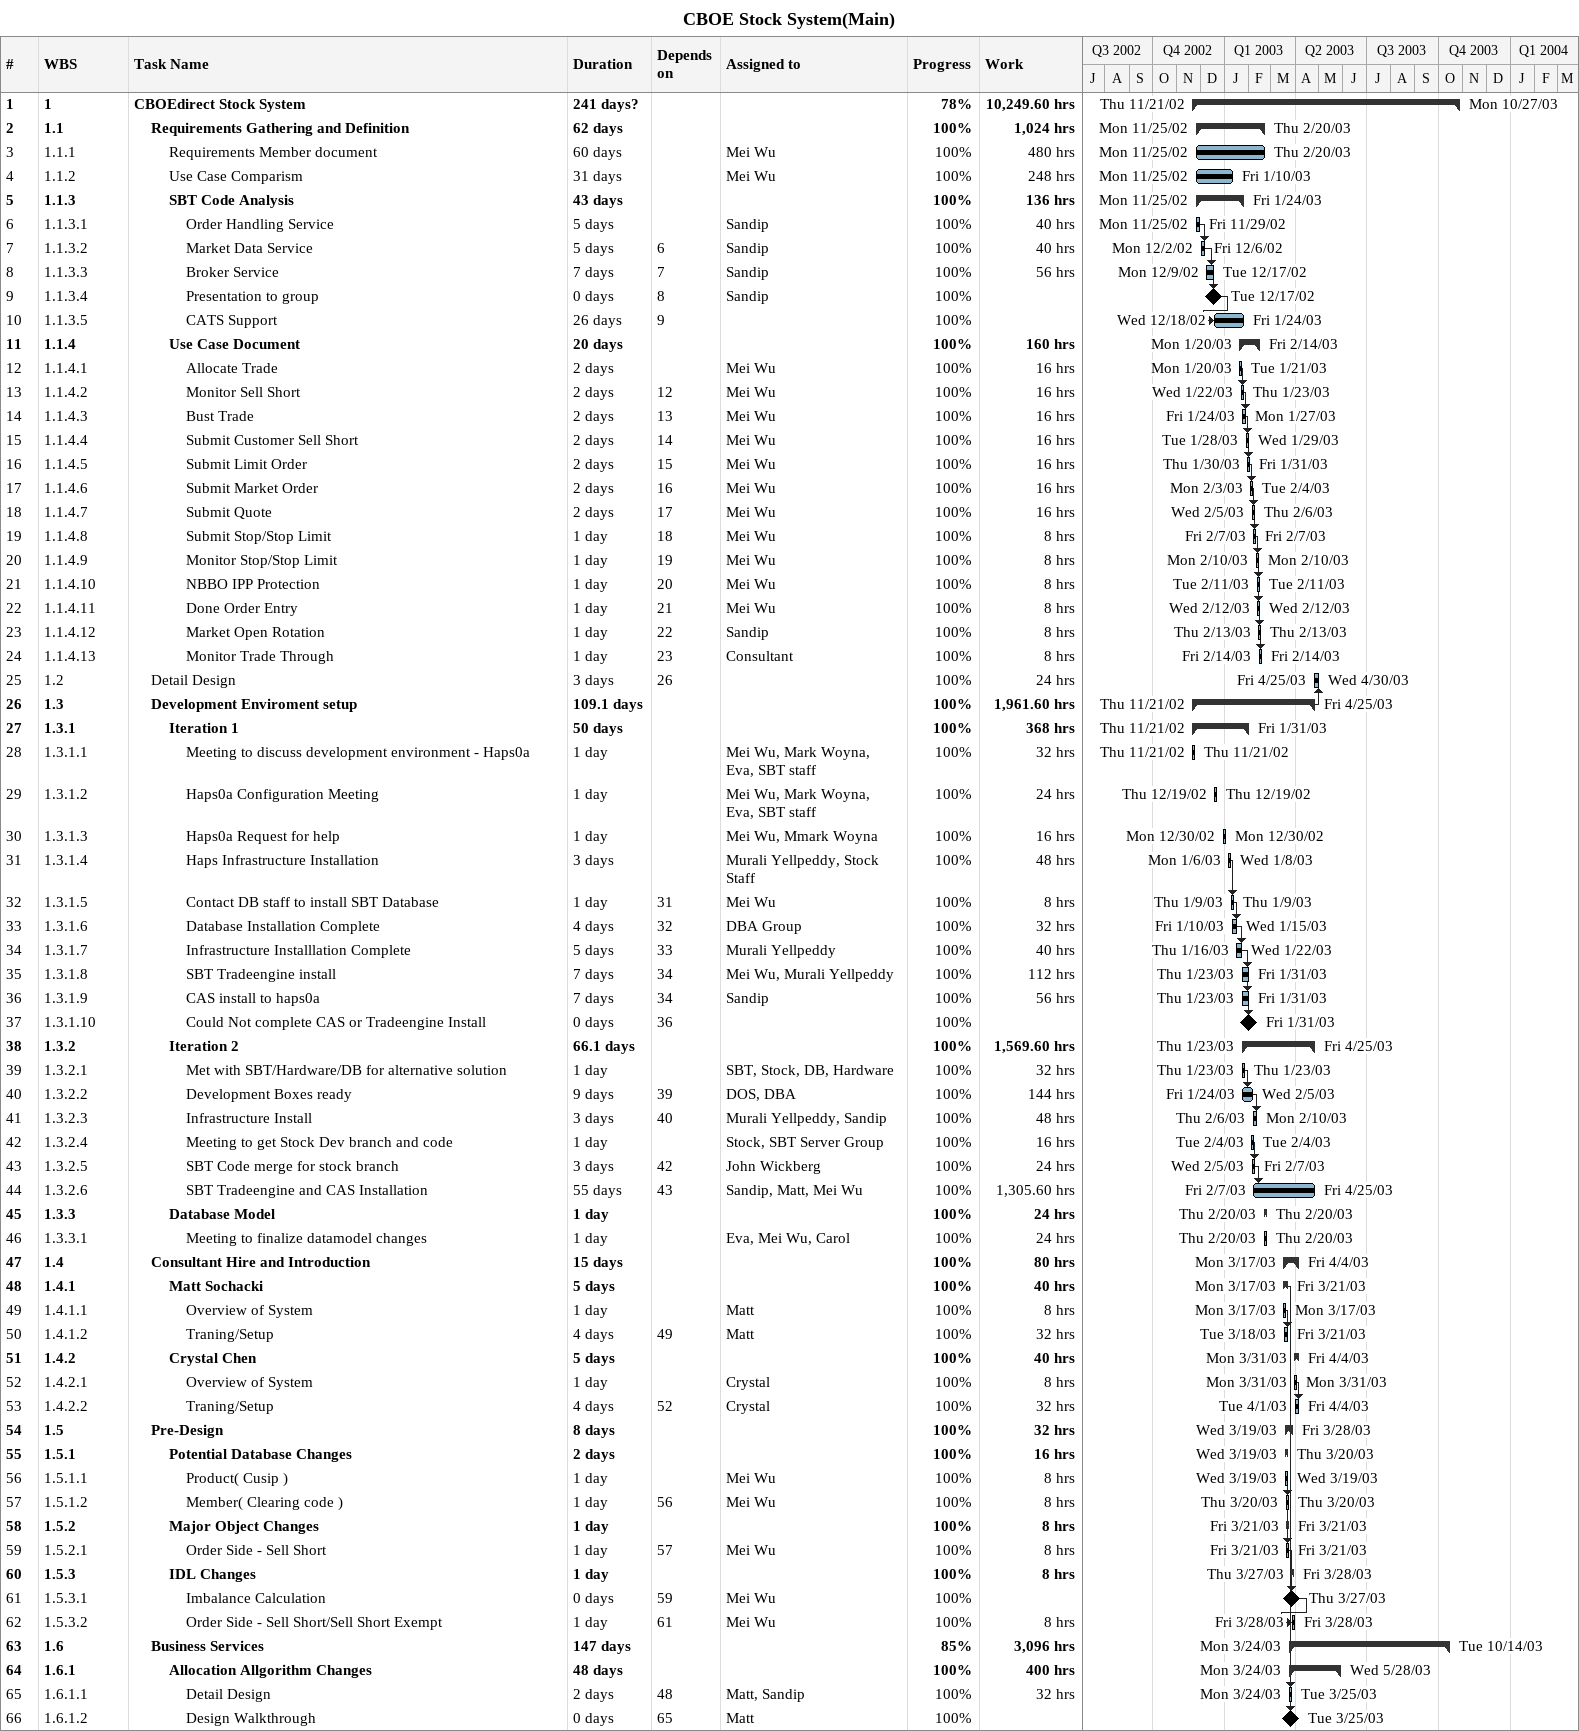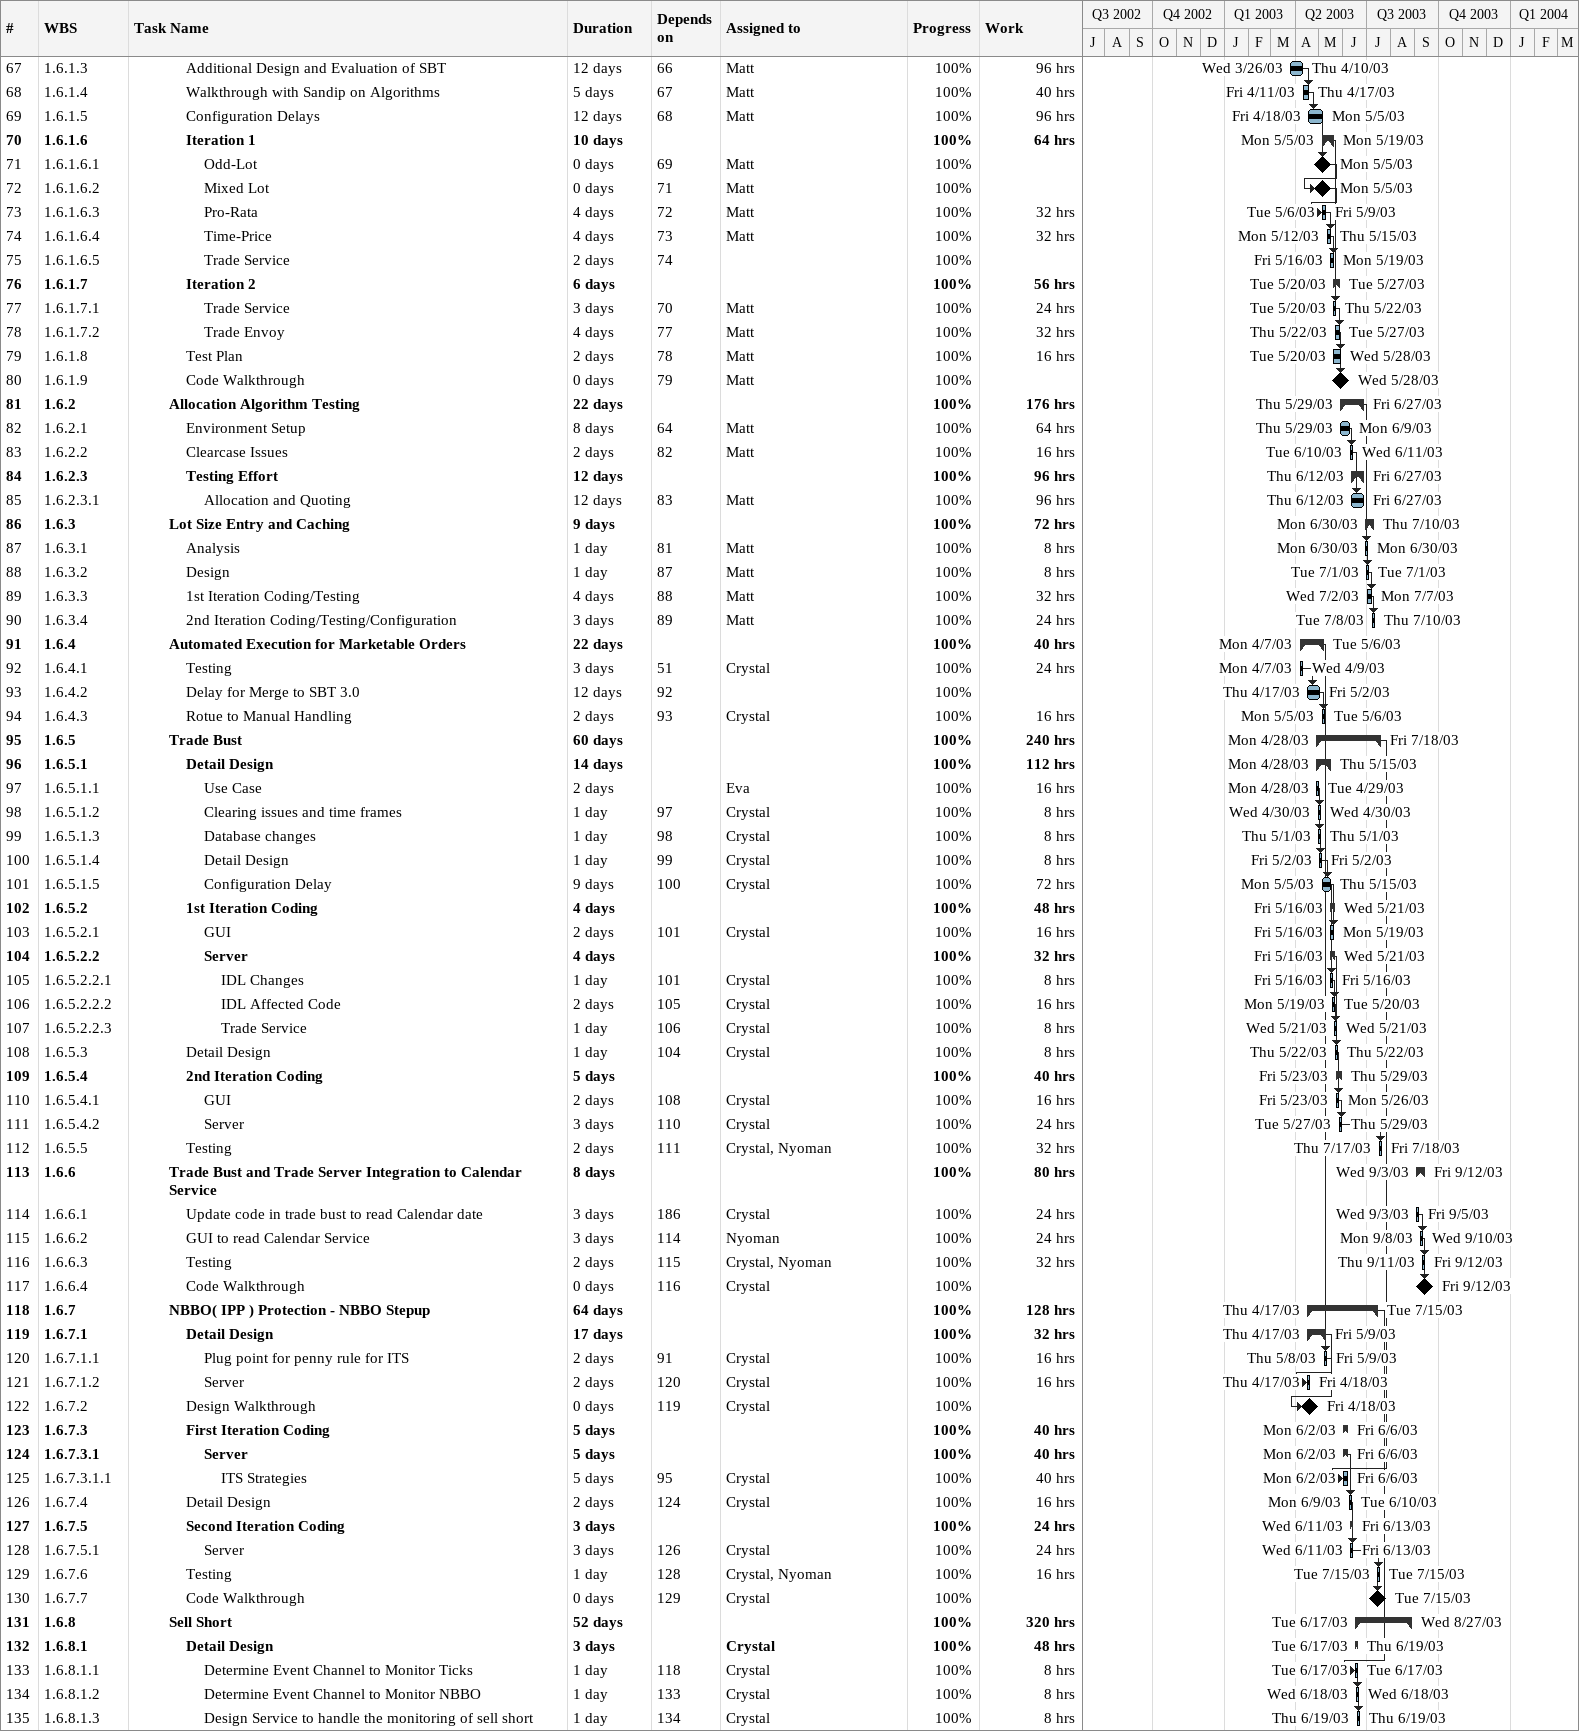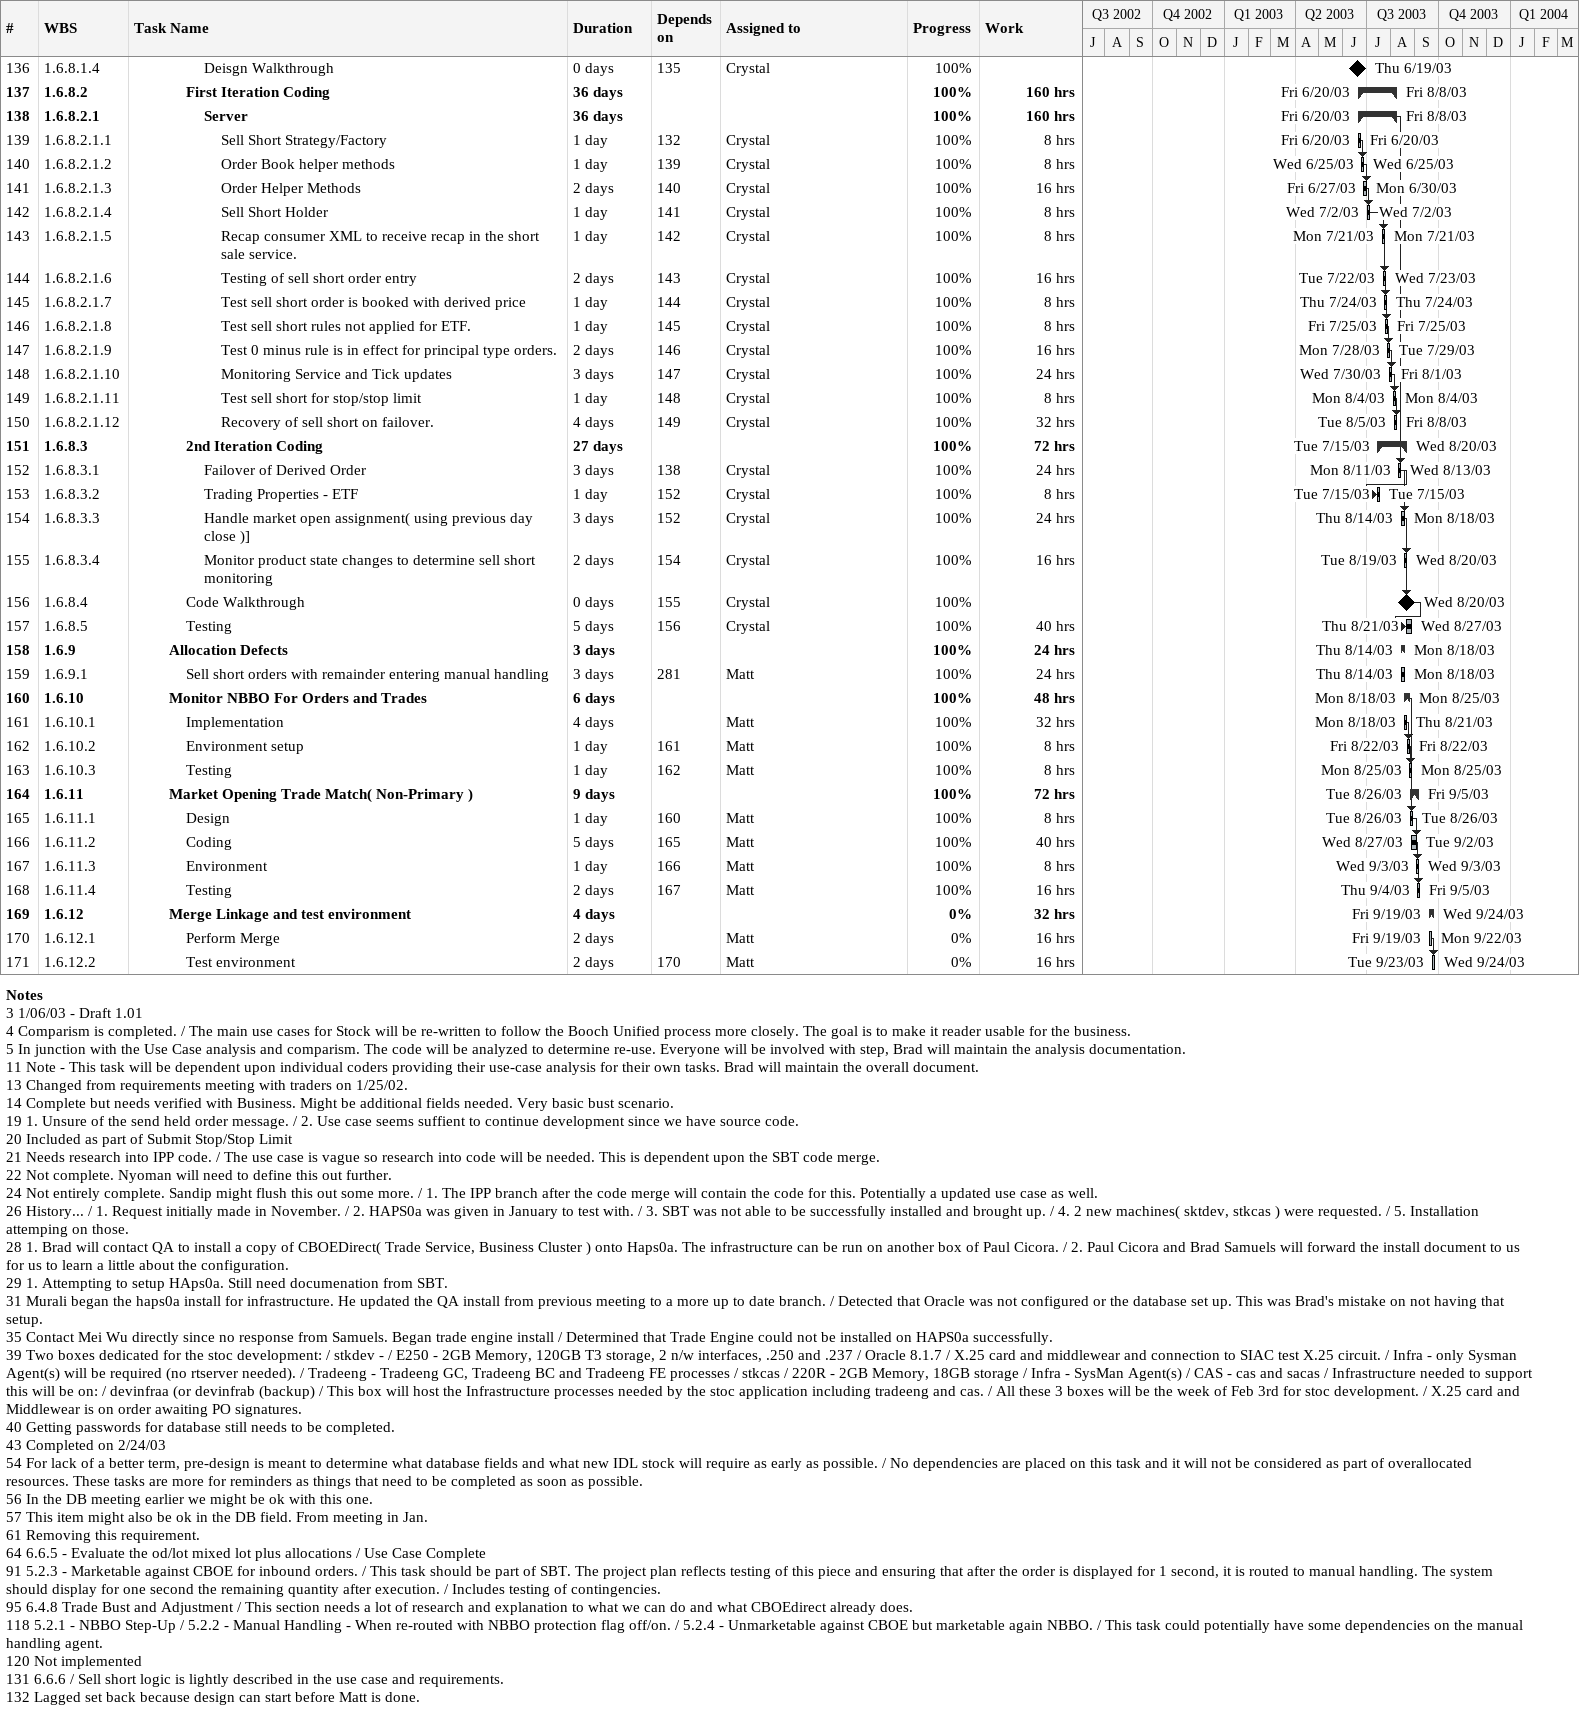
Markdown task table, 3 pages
CBOE Stock System(Main)

| ID | WBS | Task | Duration | Start | Finish | Predecessors | Resources | % complete | Work (h) |
|---|---|---|---|---|---|---|---|---|---|
| 1 | 1 | **CBOEdirect Stock System** | 241d? | 2002-11-21 | 2003-10-27 |  |  | 78 | 10249.60 |
| 2 | 1.1 | **Requirements Gathering and Definition** | 62d | 2002-11-25 | 2003-02-20 |  |  | 100 | 1024 |
| 3 | 1.1.1 | Requirements Member document | 60d | 2002-11-25 | 2003-02-20 |  | Mei Wu | 100 | 480 |
| 4 | 1.1.2 | Use Case Comparism | 31d | 2002-11-25 | 2003-01-10 |  | Mei Wu | 100 | 248 |
| 5 | 1.1.3 | **SBT Code Analysis** | 43d | 2002-11-25 | 2003-01-24 |  |  | 100 | 136 |
| 6 | 1.1.3.1 | Order Handling Service | 5d | 2002-11-25 | 2002-11-29 |  | Sandip | 100 | 40 |
| 7 | 1.1.3.2 | Market Data Service | 5d | 2002-12-02 | 2002-12-06 | 6 | Sandip | 100 | 40 |
| 8 | 1.1.3.3 | Broker Service | 7d | 2002-12-09 | 2002-12-17 | 7 | Sandip | 100 | 56 |
| 9 | 1.1.3.4 | Presentation to group | 0d | 2002-12-17 | 2002-12-17 | 8 | Sandip | 100 |  |
| 10 | 1.1.3.5 | CATS Support | 26d | 2002-12-18 | 2003-01-24 | 9 |  | 100 |  |
| 11 | 1.1.4 | **Use Case Document** | 20d | 2003-01-20 | 2003-02-14 |  |  | 100 | 160 |
| 12 | 1.1.4.1 | Allocate Trade | 2d | 2003-01-20 | 2003-01-21 |  | Mei Wu | 100 | 16 |
| 13 | 1.1.4.2 | Monitor Sell Short | 2d | 2003-01-22 | 2003-01-23 | 12 | Mei Wu | 100 | 16 |
| 14 | 1.1.4.3 | Bust Trade | 2d | 2003-01-24 | 2003-01-27 | 13 | Mei Wu | 100 | 16 |
| 15 | 1.1.4.4 | Submit Customer Sell Short | 2d | 2003-01-28 | 2003-01-29 | 14 | Mei Wu | 100 | 16 |
| 16 | 1.1.4.5 | Submit Limit Order | 2d | 2003-01-30 | 2003-01-31 | 15 | Mei Wu | 100 | 16 |
| 17 | 1.1.4.6 | Submit Market Order | 2d | 2003-02-03 | 2003-02-04 | 16 | Mei Wu | 100 | 16 |
| 18 | 1.1.4.7 | Submit Quote | 2d | 2003-02-05 | 2003-02-06 | 17 | Mei Wu | 100 | 16 |
| 19 | 1.1.4.8 | Submit Stop/Stop Limit | 1d | 2003-02-07 | 2003-02-07 | 18 | Mei Wu | 100 | 8 |
| 20 | 1.1.4.9 | Monitor Stop/Stop Limit | 1d | 2003-02-10 | 2003-02-10 | 19 | Mei Wu | 100 | 8 |
| 21 | 1.1.4.10 | NBBO IPP Protection | 1d | 2003-02-11 | 2003-02-11 | 20 | Mei Wu | 100 | 8 |
| 22 | 1.1.4.11 | Done Order Entry | 1d | 2003-02-12 | 2003-02-12 | 21 | Mei Wu | 100 | 8 |
| 23 | 1.1.4.12 | Market Open Rotation | 1d | 2003-02-13 | 2003-02-13 | 22 | Sandip | 100 | 8 |
| 24 | 1.1.4.13 | Monitor Trade Through | 1d | 2003-02-14 | 2003-02-14 | 23 | Consultant | 100 | 8 |
| 25 | 1.2 | Detail Design | 3d | 2003-04-25 | 2003-04-30 | 26 |  | 100 | 24 |
| 26 | 1.3 | **Development Enviroment setup** | 109.1d | 2002-11-21 | 2003-04-25 |  |  | 100 | 1961.60 |
| 27 | 1.3.1 | **Iteration 1** | 50d | 2002-11-21 | 2003-01-31 |  |  | 100 | 368 |
| 28 | 1.3.1.1 | Meeting to discuss development environment - Haps0a | 1d | 2002-11-21 | 2002-11-21 |  | Mei Wu, Mark Woyna, Eva, SBT staff | 100 | 32 |
| 29 | 1.3.1.2 | Haps0a Configuration Meeting | 1d | 2002-12-19 | 2002-12-19 |  | Mei Wu, Mark Woyna, Eva, SBT staff | 100 | 24 |
| 30 | 1.3.1.3 | Haps0a Request for help | 1d | 2002-12-30 | 2002-12-30 |  | Mei Wu, Mmark Woyna | 100 | 16 |
| 31 | 1.3.1.4 | Haps Infrastructure Installation | 3d | 2003-01-06 | 2003-01-08 |  | Murali Yellpeddy, Stock Staff | 100 | 48 |
| 32 | 1.3.1.5 | Contact DB staff to install SBT Database | 1d | 2003-01-09 | 2003-01-09 | 31 | Mei Wu | 100 | 8 |
| 33 | 1.3.1.6 | Database Installation Complete | 4d | 2003-01-10 | 2003-01-15 | 32 | DBA Group | 100 | 32 |
| 34 | 1.3.1.7 | Infrastructure Installlation Complete | 5d | 2003-01-16 | 2003-01-22 | 33 | Murali Yellpeddy | 100 | 40 |
| 35 | 1.3.1.8 | SBT Tradeengine install | 7d | 2003-01-23 | 2003-01-31 | 34 | Mei Wu, Murali Yellpeddy | 100 | 112 |
| 36 | 1.3.1.9 | CAS install to haps0a | 7d | 2003-01-23 | 2003-01-31 | 34 | Sandip | 100 | 56 |
| 37 | 1.3.1.10 | Could Not complete CAS or Tradeengine Install | 0d | 2003-01-31 | 2003-01-31 | 36 |  | 100 |  |
| 38 | 1.3.2 | **Iteration 2** | 66.1d | 2003-01-23 | 2003-04-25 |  |  | 100 | 1569.60 |
| 39 | 1.3.2.1 | Met with SBT/Hardware/DB for alternative solution | 1d | 2003-01-23 | 2003-01-23 |  | SBT, Stock, DB, Hardware | 100 | 32 |
| 40 | 1.3.2.2 | Development Boxes ready | 9d | 2003-01-24 | 2003-02-05 | 39 | DOS, DBA | 100 | 144 |
| 41 | 1.3.2.3 | Infrastructure Install | 3d | 2003-02-06 | 2003-02-10 | 40 | Murali Yellpeddy, Sandip | 100 | 48 |
| 42 | 1.3.2.4 | Meeting to get Stock Dev branch and code | 1d | 2003-02-04 | 2003-02-04 |  | Stock, SBT Server Group | 100 | 16 |
| 43 | 1.3.2.5 | SBT Code merge for stock branch | 3d | 2003-02-05 | 2003-02-07 | 42 | John Wickberg | 100 | 24 |
| 44 | 1.3.2.6 | SBT Tradeengine and CAS Installation | 55d | 2003-02-07 | 2003-04-25 | 43 | Sandip, Matt, Mei Wu | 100 | 1305.60 |
| 45 | 1.3.3 | **Database Model** | 1d | 2003-02-20 | 2003-02-20 |  |  | 100 | 24 |
| 46 | 1.3.3.1 | Meeting to finalize datamodel changes | 1d | 2003-02-20 | 2003-02-20 |  | Eva, Mei Wu, Carol | 100 | 24 |
| 47 | 1.4 | **Consultant Hire and Introduction** | 15d | 2003-03-17 | 2003-04-04 |  |  | 100 | 80 |
| 48 | 1.4.1 | **Matt Sochacki** | 5d | 2003-03-17 | 2003-03-21 |  |  | 100 | 40 |
| 49 | 1.4.1.1 | Overview of System | 1d | 2003-03-17 | 2003-03-17 |  | Matt | 100 | 8 |
| 50 | 1.4.1.2 | Traning/Setup | 4d | 2003-03-18 | 2003-03-21 | 49 | Matt | 100 | 32 |
| 51 | 1.4.2 | **Crystal Chen** | 5d | 2003-03-31 | 2003-04-04 |  |  | 100 | 40 |
| 52 | 1.4.2.1 | Overview of System | 1d | 2003-03-31 | 2003-03-31 |  | Crystal | 100 | 8 |
| 53 | 1.4.2.2 | Traning/Setup | 4d | 2003-04-01 | 2003-04-04 | 52 | Crystal | 100 | 32 |
| 54 | 1.5 | **Pre-Design** | 8d | 2003-03-19 | 2003-03-28 |  |  | 100 | 32 |
| 55 | 1.5.1 | **Potential Database Changes** | 2d | 2003-03-19 | 2003-03-20 |  |  | 100 | 16 |
| 56 | 1.5.1.1 | Product( Cusip ) | 1d | 2003-03-19 | 2003-03-19 |  | Mei Wu | 100 | 8 |
| 57 | 1.5.1.2 | Member( Clearing code ) | 1d | 2003-03-20 | 2003-03-20 | 56 | Mei Wu | 100 | 8 |
| 58 | 1.5.2 | **Major Object Changes** | 1d | 2003-03-21 | 2003-03-21 |  |  | 100 | 8 |
| 59 | 1.5.2.1 | Order Side - Sell Short | 1d | 2003-03-21 | 2003-03-21 | 57 | Mei Wu | 100 | 8 |
| 60 | 1.5.3 | **IDL Changes** | 1d | 2003-03-27 | 2003-03-28 |  |  | 100 | 8 |
| 61 | 1.5.3.1 | Imbalance Calculation | 0d | 2003-03-27 | 2003-03-27 | 59 | Mei Wu | 100 |  |
| 62 | 1.5.3.2 | Order Side - Sell Short/Sell Short Exempt | 1d | 2003-03-28 | 2003-03-28 | 61 | Mei Wu | 100 | 8 |
| 63 | 1.6 | **Business Services** | 147d | 2003-03-24 | 2003-10-14 |  |  | 85 | 3096 |
| 64 | 1.6.1 | **Allocation Allgorithm Changes** | 48d | 2003-03-24 | 2003-05-28 |  |  | 100 | 400 |
| 65 | 1.6.1.1 | Detail Design | 2d | 2003-03-24 | 2003-03-25 | 48 | Matt, Sandip | 100 | 32 |
| 66 | 1.6.1.2 | Design Walkthrough | 0d | 2003-03-25 | 2003-03-25 | 65 | Matt | 100 |  |
| 67 | 1.6.1.3 | Additional Design and Evaluation of SBT | 12d | 2003-03-26 | 2003-04-10 | 66 | Matt | 100 | 96 |
| 68 | 1.6.1.4 | Walkthrough with Sandip on Algorithms | 5d | 2003-04-11 | 2003-04-17 | 67 | Matt | 100 | 40 |
| 69 | 1.6.1.5 | Configuration Delays | 12d | 2003-04-18 | 2003-05-05 | 68 | Matt | 100 | 96 |
| 70 | 1.6.1.6 | **Iteration 1** | 10d | 2003-05-05 | 2003-05-19 |  |  | 100 | 64 |
| 71 | 1.6.1.6.1 | Odd-Lot | 0d | 2003-05-05 | 2003-05-05 | 69 | Matt | 100 |  |
| 72 | 1.6.1.6.2 | Mixed Lot | 0d | 2003-05-05 | 2003-05-05 | 71 | Matt | 100 |  |
| 73 | 1.6.1.6.3 | Pro-Rata | 4d | 2003-05-06 | 2003-05-09 | 72 | Matt | 100 | 32 |
| 74 | 1.6.1.6.4 | Time-Price | 4d | 2003-05-12 | 2003-05-15 | 73 | Matt | 100 | 32 |
| 75 | 1.6.1.6.5 | Trade Service | 2d | 2003-05-16 | 2003-05-19 | 74 |  | 100 |  |
| 76 | 1.6.1.7 | **Iteration 2** | 6d | 2003-05-20 | 2003-05-27 |  |  | 100 | 56 |
| 77 | 1.6.1.7.1 | Trade Service | 3d | 2003-05-20 | 2003-05-22 | 70 | Matt | 100 | 24 |
| 78 | 1.6.1.7.2 | Trade Envoy | 4d | 2003-05-22 | 2003-05-27 | 77 | Matt | 100 | 32 |
| 79 | 1.6.1.8 | Test Plan | 2d | 2003-05-20 | 2003-05-28 | 78 | Matt | 100 | 16 |
| 80 | 1.6.1.9 | Code Walkthrough | 0d | 2003-05-28 | 2003-05-28 | 79 | Matt | 100 |  |
| 81 | 1.6.2 | **Allocation Algorithm Testing** | 22d | 2003-05-29 | 2003-06-27 |  |  | 100 | 176 |
| 82 | 1.6.2.1 | Environment Setup | 8d | 2003-05-29 | 2003-06-09 | 64 | Matt | 100 | 64 |
| 83 | 1.6.2.2 | Clearcase Issues | 2d | 2003-06-10 | 2003-06-11 | 82 | Matt | 100 | 16 |
| 84 | 1.6.2.3 | **Testing Effort** | 12d | 2003-06-12 | 2003-06-27 |  |  | 100 | 96 |
| 85 | 1.6.2.3.1 | Allocation and Quoting | 12d | 2003-06-12 | 2003-06-27 | 83 | Matt | 100 | 96 |
| 86 | 1.6.3 | **Lot Size Entry and Caching** | 9d | 2003-06-30 | 2003-07-10 |  |  | 100 | 72 |
| 87 | 1.6.3.1 | Analysis | 1d | 2003-06-30 | 2003-06-30 | 81 | Matt | 100 | 8 |
| 88 | 1.6.3.2 | Design | 1d | 2003-07-01 | 2003-07-01 | 87 | Matt | 100 | 8 |
| 89 | 1.6.3.3 | 1st Iteration Coding/Testing | 4d | 2003-07-02 | 2003-07-07 | 88 | Matt | 100 | 32 |
| 90 | 1.6.3.4 | 2nd Iteration Coding/Testing/Configuration | 3d | 2003-07-08 | 2003-07-10 | 89 | Matt | 100 | 24 |
| 91 | 1.6.4 | **Automated Execution for Marketable Orders** | 22d | 2003-04-07 | 2003-05-06 |  |  | 100 | 40 |
| 92 | 1.6.4.1 | Testing | 3d | 2003-04-07 | 2003-04-09 | 51 | Crystal | 100 | 24 |
| 93 | 1.6.4.2 | Delay for Merge to SBT 3.0 | 12d | 2003-04-17 | 2003-05-02 | 92 |  | 100 |  |
| 94 | 1.6.4.3 | Rotue to Manual Handling | 2d | 2003-05-05 | 2003-05-06 | 93 | Crystal | 100 | 16 |
| 95 | 1.6.5 | **Trade Bust** | 60d | 2003-04-28 | 2003-07-18 |  |  | 100 | 240 |
| 96 | 1.6.5.1 | **Detail Design** | 14d | 2003-04-28 | 2003-05-15 |  |  | 100 | 112 |
| 97 | 1.6.5.1.1 | Use Case | 2d | 2003-04-28 | 2003-04-29 |  | Eva | 100 | 16 |
| 98 | 1.6.5.1.2 | Clearing issues and time frames | 1d | 2003-04-30 | 2003-04-30 | 97 | Crystal | 100 | 8 |
| 99 | 1.6.5.1.3 | Database changes | 1d | 2003-05-01 | 2003-05-01 | 98 | Crystal | 100 | 8 |
| 100 | 1.6.5.1.4 | Detail Design | 1d | 2003-05-02 | 2003-05-02 | 99 | Crystal | 100 | 8 |
| 101 | 1.6.5.1.5 | Configuration Delay | 9d | 2003-05-05 | 2003-05-15 | 100 | Crystal | 100 | 72 |
| 102 | 1.6.5.2 | **1st Iteration Coding** | 4d | 2003-05-16 | 2003-05-21 |  |  | 100 | 48 |
| 103 | 1.6.5.2.1 | GUI | 2d | 2003-05-16 | 2003-05-19 | 101 | Crystal | 100 | 16 |
| 104 | 1.6.5.2.2 | **Server** | 4d | 2003-05-16 | 2003-05-21 |  |  | 100 | 32 |
| 105 | 1.6.5.2.2.1 | IDL Changes | 1d | 2003-05-16 | 2003-05-16 | 101 | Crystal | 100 | 8 |
| 106 | 1.6.5.2.2.2 | IDL Affected Code | 2d | 2003-05-19 | 2003-05-20 | 105 | Crystal | 100 | 16 |
| 107 | 1.6.5.2.2.3 | Trade Service | 1d | 2003-05-21 | 2003-05-21 | 106 | Crystal | 100 | 8 |
| 108 | 1.6.5.3 | Detail Design | 1d | 2003-05-22 | 2003-05-22 | 104 | Crystal | 100 | 8 |
| 109 | 1.6.5.4 | **2nd Iteration Coding** | 5d | 2003-05-23 | 2003-05-29 |  |  | 100 | 40 |
| 110 | 1.6.5.4.1 | GUI | 2d | 2003-05-23 | 2003-05-26 | 108 | Crystal | 100 | 16 |
| 111 | 1.6.5.4.2 | Server | 3d | 2003-05-27 | 2003-05-29 | 110 | Crystal | 100 | 24 |
| 112 | 1.6.5.5 | Testing | 2d | 2003-07-17 | 2003-07-18 | 111 | Crystal, Nyoman | 100 | 32 |
| 113 | 1.6.6 | **Trade Bust and Trade Server Integration to Calendar Service** | 8d | 2003-09-03 | 2003-09-12 |  |  | 100 | 80 |
| 114 | 1.6.6.1 | Update code in trade bust to read Calendar date | 3d | 2003-09-03 | 2003-09-05 | 186 | Crystal | 100 | 24 |
| 115 | 1.6.6.2 | GUI to read Calendar Service | 3d | 2003-09-08 | 2003-09-10 | 114 | Nyoman | 100 | 24 |
| 116 | 1.6.6.3 | Testing | 2d | 2003-09-11 | 2003-09-12 | 115 | Crystal, Nyoman | 100 | 32 |
| 117 | 1.6.6.4 | Code Walkthrough | 0d | 2003-09-12 | 2003-09-12 | 116 | Crystal | 100 |  |
| 118 | 1.6.7 | **NBBO( IPP ) Protection - NBBO Stepup** | 64d | 2003-04-17 | 2003-07-15 |  |  | 100 | 128 |
| 119 | 1.6.7.1 | **Detail Design** | 17d | 2003-04-17 | 2003-05-09 |  |  | 100 | 32 |
| 120 | 1.6.7.1.1 | Plug point for penny rule for ITS | 2d | 2003-05-08 | 2003-05-09 | 91 | Crystal | 100 | 16 |
| 121 | 1.6.7.1.2 | Server | 2d | 2003-04-17 | 2003-04-18 | 120 | Crystal | 100 | 16 |
| 122 | 1.6.7.2 | Design Walkthrough | 0d | 2003-04-18 | 2003-04-18 | 119 | Crystal | 100 |  |
| 123 | 1.6.7.3 | **First Iteration Coding** | 5d | 2003-06-02 | 2003-06-06 |  |  | 100 | 40 |
| 124 | 1.6.7.3.1 | **Server** | 5d | 2003-06-02 | 2003-06-06 |  |  | 100 | 40 |
| 125 | 1.6.7.3.1.1 | ITS Strategies | 5d | 2003-06-02 | 2003-06-06 | 95 | Crystal | 100 | 40 |
| 126 | 1.6.7.4 | Detail Design | 2d | 2003-06-09 | 2003-06-10 | 124 | Crystal | 100 | 16 |
| 127 | 1.6.7.5 | **Second Iteration Coding** | 3d | 2003-06-11 | 2003-06-13 |  |  | 100 | 24 |
| 128 | 1.6.7.5.1 | Server | 3d | 2003-06-11 | 2003-06-13 | 126 | Crystal | 100 | 24 |
| 129 | 1.6.7.6 | Testing | 1d | 2003-07-15 | 2003-07-15 | 128 | Crystal, Nyoman | 100 | 16 |
| 130 | 1.6.7.7 | Code Walkthrough | 0d | 2003-07-15 | 2003-07-15 | 129 | Crystal | 100 |  |
| 131 | 1.6.8 | **Sell Short** | 52d | 2003-06-17 | 2003-08-27 |  |  | 100 | 320 |
| 132 | 1.6.8.1 | **Detail Design** | 3d | 2003-06-17 | 2003-06-19 |  | Crystal | 100 | 48 |
| 133 | 1.6.8.1.1 | Determine Event Channel to Monitor Ticks | 1d | 2003-06-17 | 2003-06-17 | 118 | Crystal | 100 | 8 |
| 134 | 1.6.8.1.2 | Determine Event Channel to Monitor NBBO | 1d | 2003-06-18 | 2003-06-18 | 133 | Crystal | 100 | 8 |
| 135 | 1.6.8.1.3 | Design Service to handle the monitoring of sell short | 1d | 2003-06-19 | 2003-06-19 | 134 | Crystal | 100 | 8 |
| 136 | 1.6.8.1.4 | Deisgn Walkthrough | 0d | 2003-06-19 | 2003-06-19 | 135 | Crystal | 100 |  |
| 137 | 1.6.8.2 | **First Iteration Coding** | 36d | 2003-06-20 | 2003-08-08 |  |  | 100 | 160 |
| 138 | 1.6.8.2.1 | **Server** | 36d | 2003-06-20 | 2003-08-08 |  |  | 100 | 160 |
| 139 | 1.6.8.2.1.1 | Sell Short Strategy/Factory | 1d | 2003-06-20 | 2003-06-20 | 132 | Crystal | 100 | 8 |
| 140 | 1.6.8.2.1.2 | Order Book helper methods | 1d | 2003-06-25 | 2003-06-25 | 139 | Crystal | 100 | 8 |
| 141 | 1.6.8.2.1.3 | Order Helper Methods | 2d | 2003-06-27 | 2003-06-30 | 140 | Crystal | 100 | 16 |
| 142 | 1.6.8.2.1.4 | Sell Short Holder | 1d | 2003-07-02 | 2003-07-02 | 141 | Crystal | 100 | 8 |
| 143 | 1.6.8.2.1.5 | Recap consumer XML to receive recap in the short sale service. | 1d | 2003-07-21 | 2003-07-21 | 142 | Crystal | 100 | 8 |
| 144 | 1.6.8.2.1.6 | Testing of sell short order entry | 2d | 2003-07-22 | 2003-07-23 | 143 | Crystal | 100 | 16 |
| 145 | 1.6.8.2.1.7 | Test sell short order is booked with derived price | 1d | 2003-07-24 | 2003-07-24 | 144 | Crystal | 100 | 8 |
| 146 | 1.6.8.2.1.8 | Test sell short rules not applied for ETF. | 1d | 2003-07-25 | 2003-07-25 | 145 | Crystal | 100 | 8 |
| 147 | 1.6.8.2.1.9 | Test 0 minus rule is in effect for principal type orders. | 2d | 2003-07-28 | 2003-07-29 | 146 | Crystal | 100 | 16 |
| 148 | 1.6.8.2.1.10 | Monitoring Service and Tick updates | 3d | 2003-07-30 | 2003-08-01 | 147 | Crystal | 100 | 24 |
| 149 | 1.6.8.2.1.11 | Test sell short for stop/stop limit | 1d | 2003-08-04 | 2003-08-04 | 148 | Crystal | 100 | 8 |
| 150 | 1.6.8.2.1.12 | Recovery of sell short on failover. | 4d | 2003-08-05 | 2003-08-08 | 149 | Crystal | 100 | 32 |
| 151 | 1.6.8.3 | **2nd Iteration Coding** | 27d | 2003-07-15 | 2003-08-20 |  |  | 100 | 72 |
| 152 | 1.6.8.3.1 | Failover of Derived Order | 3d | 2003-08-11 | 2003-08-13 | 138 | Crystal | 100 | 24 |
| 153 | 1.6.8.3.2 | Trading Properties - ETF | 1d | 2003-07-15 | 2003-07-15 | 152 | Crystal | 100 | 8 |
| 154 | 1.6.8.3.3 | Handle market open assignment( using previous day close )] | 3d | 2003-08-14 | 2003-08-18 | 152 | Crystal | 100 | 24 |
| 155 | 1.6.8.3.4 | Monitor product state changes to determine sell short monitoring | 2d | 2003-08-19 | 2003-08-20 | 154 | Crystal | 100 | 16 |
| 156 | 1.6.8.4 | Code Walkthrough | 0d | 2003-08-20 | 2003-08-20 | 155 | Crystal | 100 |  |
| 157 | 1.6.8.5 | Testing | 5d | 2003-08-21 | 2003-08-27 | 156 | Crystal | 100 | 40 |
| 158 | 1.6.9 | **Allocation Defects** | 3d | 2003-08-14 | 2003-08-18 |  |  | 100 | 24 |
| 159 | 1.6.9.1 | Sell short orders with remainder entering manual handling | 3d | 2003-08-14 | 2003-08-18 | 281 | Matt | 100 | 24 |
| 160 | 1.6.10 | **Monitor NBBO For Orders and Trades** | 6d | 2003-08-18 | 2003-08-25 |  |  | 100 | 48 |
| 161 | 1.6.10.1 | Implementation | 4d | 2003-08-18 | 2003-08-21 |  | Matt | 100 | 32 |
| 162 | 1.6.10.2 | Environment setup | 1d | 2003-08-22 | 2003-08-22 | 161 | Matt | 100 | 8 |
| 163 | 1.6.10.3 | Testing | 1d | 2003-08-25 | 2003-08-25 | 162 | Matt | 100 | 8 |
| 164 | 1.6.11 | **Market Opening Trade Match( Non-Primary )** | 9d | 2003-08-26 | 2003-09-05 |  |  | 100 | 72 |
| 165 | 1.6.11.1 | Design | 1d | 2003-08-26 | 2003-08-26 | 160 | Matt | 100 | 8 |
| 166 | 1.6.11.2 | Coding | 5d | 2003-08-27 | 2003-09-02 | 165 | Matt | 100 | 40 |
| 167 | 1.6.11.3 | Environment | 1d | 2003-09-03 | 2003-09-03 | 166 | Matt | 100 | 8 |
| 168 | 1.6.11.4 | Testing | 2d | 2003-09-04 | 2003-09-05 | 167 | Matt | 100 | 16 |
| 169 | 1.6.12 | **Merge Linkage and test environment** | 4d | 2003-09-19 | 2003-09-24 |  |  | 0 | 32 |
| 170 | 1.6.12.1 | Perform Merge | 2d | 2003-09-19 | 2003-09-22 |  | Matt | 0 | 16 |
| 171 | 1.6.12.2 | Test environment | 2d | 2003-09-23 | 2003-09-24 | 170 | Matt | 0 | 16 |

Notes
- 3: 1/06/03 - Draft 1.01
- 4: Comparism is completed. / The main use cases for Stock will be re-written to follow the Booch Unified process more closely. The goal is to make it reader usable for the business.
- 5: In junction with the Use Case analysis and comparism. The code will be analyzed to determine re-use. Everyone will be involved with step, Brad will maintain the analysis documentation.
- 11: Note - This task will be dependent upon individual coders providing their use-case analysis for their own tasks. Brad will maintain the overall document.
- 13: Changed from requirements meeting with traders on 1/25/02.
- 14: Complete but needs verified with Business. Might be additional fields needed. Very basic bust scenario.
- 19: 1. Unsure of the send held order message. / 2. Use case seems suffient to continue development since we have source code.
- 20: Included as part of Submit Stop/Stop Limit
- 21: Needs research into IPP code. / The use case is vague so research into code will be needed. This is dependent upon the SBT code merge.
- 22: Not complete. Nyoman will need to define this out further.
- 24: Not entirely complete. Sandip might flush this out some more. / 1. The IPP branch after the code merge will contain the code for this. Potentially a updated use case as well.
- 26: History... / 1. Request initially made in November. / 2. HAPS0a was given in January to test with. / 3. SBT was not able to be successfully installed and brought up. / 4. 2 new machines( sktdev, stkcas ) were requested. / 5. Installation attemping on those.
- 28: 1. Brad will contact QA to install a copy of CBOEDirect( Trade Service, Business Cluster ) onto Haps0a. The infrastructure can be run on another box of Paul Cicora. / 2. Paul Cicora and Brad Samuels will forward the install document to us for us to learn a little about the configuration.
- 29: 1. Attempting to setup HAps0a. Still need documenation from SBT.
- 31: Murali began the haps0a install for infrastructure. He updated the QA install from previous meeting to a more up to date branch. / Detected that Oracle was not configured or the database set up. This was Brad's mistake on not having that setup.
- 35: Contact Mei Wu directly since no response from Samuels. Began trade engine install / Determined that Trade Engine could not be installed on HAPS0a successfully.
- 39: Two boxes dedicated for the stoc development: / stkdev - / E250 - 2GB Memory, 120GB T3 storage, 2 n/w interfaces, .250 and .237 / Oracle 8.1.7 / X.25 card and middlewear and connection to SIAC test X.25 circuit. / Infra - only Sysman Agent(s) will be required (no rtserver needed). / Tradeeng - Tradeeng GC, Tradeeng BC and Tradeeng FE processes / stkcas / 220R - 2GB Memory, 18GB storage / Infra - SysMan Agent(s) / CAS - cas and sacas / Infrastructure needed to support this will be on: / devinfraa (or devinfrab (backup) / This box will host the Infrastructure processes needed by the stoc application including tradeeng and cas. / All these 3 boxes will be the week of Feb 3rd for stoc development. / X.25 card and Middlewear is on order awaiting PO signatures.
- 40: Getting passwords for database still needs to be completed.
- 43: Completed on 2/24/03
- 54: For lack of a better term, pre-design is meant to determine what database fields and what new IDL stock will require as early as possible. / No dependencies are placed on this task and it will not be considered as part of overallocated resources. These tasks are more for reminders as things that need to be completed as soon as possible.
- 56: In the DB meeting earlier we might be ok with this one.
- 57: This item might also be ok in the DB field. From meeting in Jan.
- 61: Removing this requirement.
- 64: 6.6.5 - Evaluate the od/lot mixed lot plus allocations / Use Case Complete
- 91: 5.2.3 - Marketable against CBOE for inbound orders. / This task should be part of SBT. The project plan reflects testing of this piece and ensuring that after the order is displayed for 1 second, it is routed to manual handling. The system should display for one second the remaining quantity after execution. / Includes testing of contingencies.
- 95: 6.4.8 Trade Bust and Adjustment / This section needs a lot of research and explanation to what we can do and what CBOEdirect already does.
- 118: 5.2.1 - NBBO Step-Up / 5.2.2 - Manual Handling - When re-routed with NBBO protection flag off/on. / 5.2.4 - Unmarketable against CBOE but marketable again NBBO. / This task could potentially have some dependencies on the manual handling agent.
- 120: Not implemented
- 131: 6.6.6 / Sell short logic is lightly described in the use case and requirements.
- 132: Lagged set back because design can start before Matt is done.
